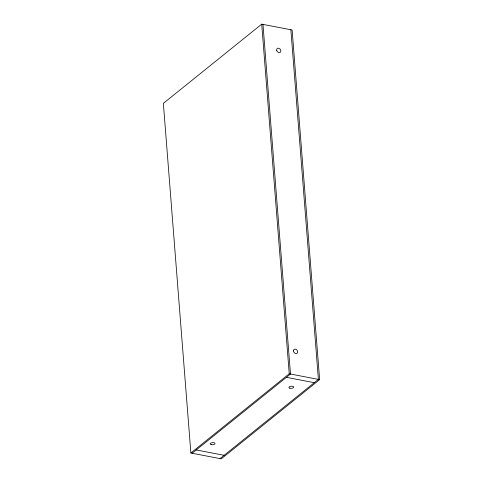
<?xml version="1.0" encoding="UTF-8"?>
<svg xmlns="http://www.w3.org/2000/svg" width="483" height="483" viewBox="0 0 483 483"><rect width="100%" height="100%" fill="white"/><g stroke="black" fill="none" stroke-linecap="round" stroke-linejoin="round"><path stroke-width="0.72" d="M261.72 24.15L163.357 103.368L190.876 453L221.28 458.85L319.643 379.632L292.124 30L261.72 24.15L289.239 373.782L190.876 453M192.131 453.241L290.494 374.023L262.975 24.392M220.025 458.608L318.388 379.39L290.869 29.759M289.239 373.782L319.643 379.632M286.395 377.326L314.288 382.693M196.231 449.945L224.118 455.306M293.483 350.93A2.433 1.854 51.2 0 0 296.773 353.423A2.433 1.854 51.2 0 0 296.471 349.638A2.433 1.854 51.2 0 0 293.483 350.93M276.717 50.31A2.433 1.854 51.2 0 0 280.194 52.345A2.433 1.854 51.2 0 0 279.361 48.493A2.433 1.854 51.2 0 0 276.717 50.31M211.397 444.68A2.433 1.057 -4.5 0 0 215.056 443.545A2.433 1.057 -4.5 0 0 211.433 442.851A2.433 1.057 -4.5 0 0 211.397 444.68M289.866 388.211A2.433 1.057 -4.5 0 0 293.736 387.245A2.433 1.057 -4.5 0 0 290.374 386.358A2.433 1.057 -4.5 0 0 289.866 388.211"/></g></svg>
